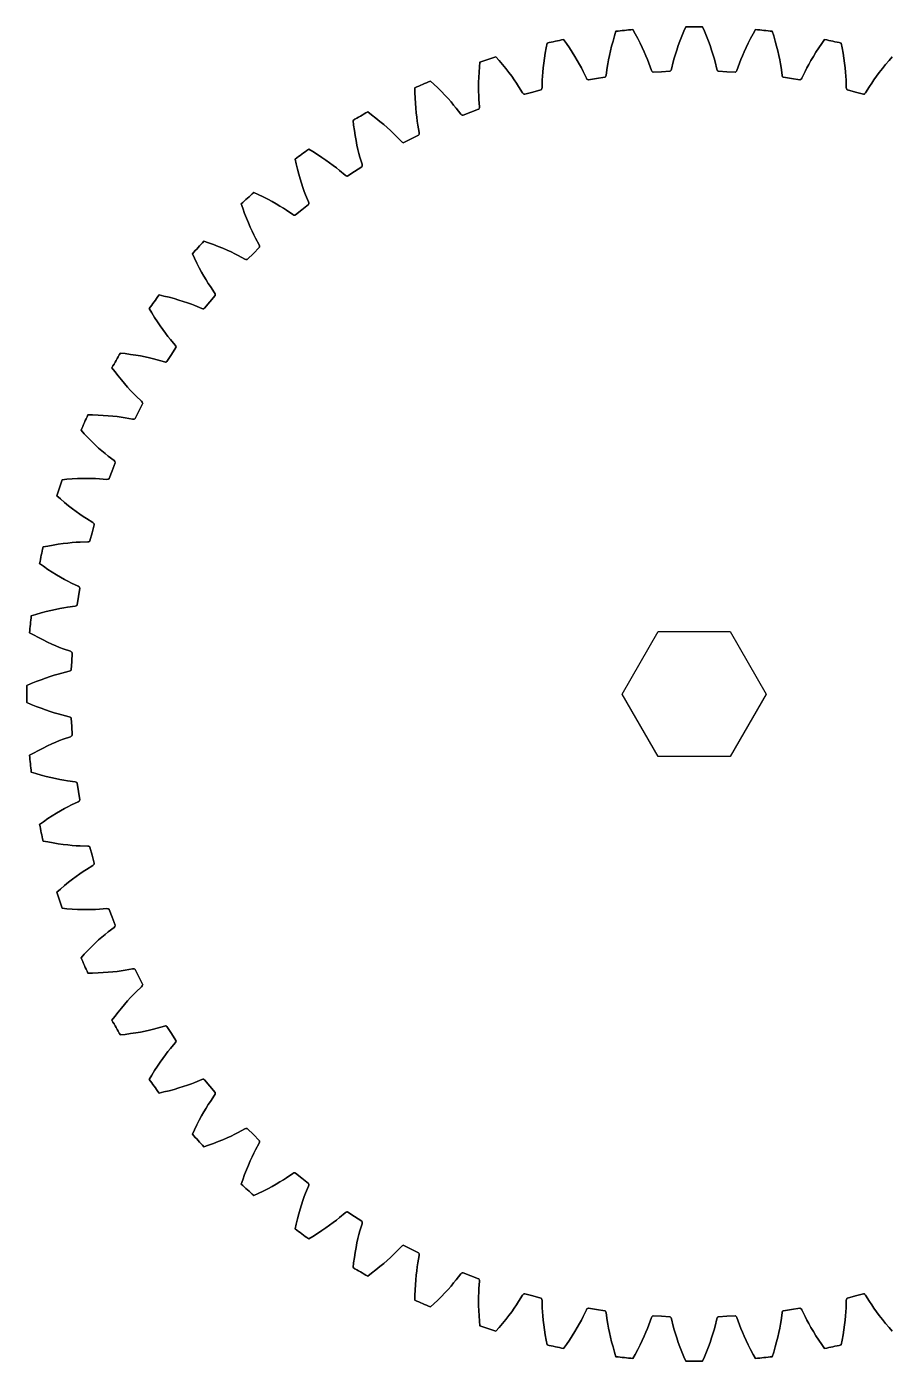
# Model space of a CAD drawing. Header units: millimetres. Extents: x 6 to 165, y 3 to 136.
# Drawn here: x 5.9 to 46.1, y 74.3 to 136.3 of the extents above; entities that cross this region are included whole.
import ezdxf

# ---------------------------------------------------------------- set-up
doc = ezdxf.new("R2010")
doc.units = ezdxf.units.MM
doc.layers.add('layer3', color=7, linetype='Continuous')

msp = doc.modelspace()

# ---------------------------------------------------------------- linework, layer by layer
at = {"color": 1}
msp.add_lwpolyline([(35.203, 102.381), (33.53, 105.279), (35.203, 108.177), (38.55, 108.177), (40.223, 105.279), (38.55, 102.381)], close=True, dxfattribs=at)
at = {"layer": 'layer3', "color": 1}
for points in [[(30.944, 135.5), (30.816, 135.681), (30.944, 135.5), (31.086, 135.291), (31.218, 135.088), (31.339, 134.895), (31.449, 134.708), (31.55, 134.53), (31.641, 134.362), (31.722, 134.202), (31.874, 133.885), (31.9, 133.846), (31.925, 133.821), (31.949, 133.81), (31.966, 133.81), (32.348, 133.873), (32.73, 133.931), (32.746, 133.936), (32.765, 133.954), (32.781, 133.986), (32.794, 134.031), (32.841, 134.379), (32.869, 134.556), (32.903, 134.744), (32.944, 134.945), (32.991, 135.156), (33.046, 135.378), (33.109, 135.611), (33.18, 135.855), (33.246, 136.066), (33.18, 135.855), (33.109, 135.611), (33.046, 135.378), (32.991, 135.156), (32.944, 134.945), (32.903, 134.744), (32.869, 134.556), (32.841, 134.379), (32.794, 134.031), (32.781, 133.986), (32.765, 133.954), (32.746, 133.936), (32.73, 133.931), (32.348, 133.873), (31.966, 133.81), (31.949, 133.81), (31.925, 133.821), (31.9, 133.846), (31.874, 133.885), (31.722, 134.202), (31.641, 134.362), (31.55, 134.53), (31.449, 134.708), (31.339, 134.895), (31.218, 135.088), (31.086, 135.291)], [(34.135, 135.955), (34.027, 136.148), (34.135, 135.955), (34.255, 135.732), (34.365, 135.517), (34.465, 135.311), (34.555, 135.115), (34.637, 134.926), (34.709, 134.75), (34.774, 134.582), (34.892, 134.251), (34.913, 134.21), (34.936, 134.182), (34.959, 134.168), (34.975, 134.167), (35.361, 134.189), (35.748, 134.207), (35.764, 134.21), (35.785, 134.227), (35.804, 134.257), (35.822, 134.3), (35.905, 134.642), (35.951, 134.815), (36.005, 134.998), (36.066, 135.194), (36.136, 135.399), (36.213, 135.613), (36.3, 135.839), (36.396, 136.073), (36.484, 136.277), (36.396, 136.073), (36.3, 135.839), (36.213, 135.613), (36.136, 135.399), (36.066, 135.194), (36.005, 134.998), (35.951, 134.815), (35.905, 134.642), (35.822, 134.3), (35.804, 134.257), (35.785, 134.227), (35.764, 134.21), (35.748, 134.207), (35.361, 134.189), (34.975, 134.167), (34.959, 134.168), (34.936, 134.182), (34.913, 134.21), (34.892, 134.251), (34.774, 134.582), (34.709, 134.75), (34.637, 134.926), (34.555, 135.115), (34.465, 135.311), (34.365, 135.517), (34.255, 135.732)], [(37.357, 136.073), (37.269, 136.277), (37.357, 136.073), (37.453, 135.839), (37.54, 135.613), (37.617, 135.399), (37.687, 135.194), (37.748, 134.998), (37.802, 134.815), (37.848, 134.642), (37.931, 134.3), (37.948, 134.257), (37.968, 134.227), (37.989, 134.21), (38.005, 134.207), (38.392, 134.189), (38.778, 134.167), (38.794, 134.168), (38.817, 134.182), (38.839, 134.21), (38.861, 134.251), (38.979, 134.582), (39.044, 134.75), (39.116, 134.926), (39.198, 135.115), (39.288, 135.311), (39.387, 135.517), (39.498, 135.732), (39.617, 135.955), (39.726, 136.148), (39.617, 135.955), (39.498, 135.732), (39.387, 135.517), (39.288, 135.311), (39.198, 135.115), (39.116, 134.926), (39.044, 134.75), (38.979, 134.582), (38.861, 134.251), (38.839, 134.21), (38.817, 134.182), (38.794, 134.168), (38.778, 134.167), (38.392, 134.189), (38.005, 134.207), (37.989, 134.21), (37.968, 134.227), (37.948, 134.257), (37.931, 134.3), (37.848, 134.642), (37.802, 134.815), (37.748, 134.998), (37.687, 135.194), (37.617, 135.399), (37.54, 135.613), (37.453, 135.839)], [(40.573, 135.855), (40.507, 136.066), (40.573, 135.855), (40.644, 135.611), (40.707, 135.378), (40.762, 135.156), (40.809, 134.945), (40.85, 134.744), (40.884, 134.556), (40.912, 134.379), (40.959, 134.031), (40.971, 133.986), (40.988, 133.954), (41.007, 133.936), (41.023, 133.931), (41.405, 133.873), (41.787, 133.81), (41.803, 133.81), (41.827, 133.821), (41.853, 133.846), (41.879, 133.885), (42.031, 134.202), (42.112, 134.362), (42.203, 134.53), (42.304, 134.708), (42.414, 134.895), (42.534, 135.088), (42.666, 135.291), (42.809, 135.5), (42.937, 135.681), (42.809, 135.5), (42.666, 135.291), (42.534, 135.088), (42.414, 134.895), (42.304, 134.708), (42.203, 134.53), (42.112, 134.362), (42.031, 134.202), (41.879, 133.885), (41.853, 133.846), (41.827, 133.821), (41.803, 133.81), (41.787, 133.81), (41.405, 133.873), (41.023, 133.931), (41.007, 133.936), (40.988, 133.954), (40.971, 133.986), (40.959, 134.031), (40.912, 134.379), (40.884, 134.556), (40.85, 134.744), (40.809, 134.945), (40.762, 135.156), (40.707, 135.378), (40.644, 135.611)], [(27.817, 134.715), (27.671, 134.881), (27.817, 134.715), (27.981, 134.522), (28.133, 134.334), (28.273, 134.154), (28.403, 133.98), (28.522, 133.813), (28.629, 133.655), (28.727, 133.505), (28.911, 133.206), (28.941, 133.17), (28.969, 133.147), (28.994, 133.138), (29.011, 133.14), (29.384, 133.243), (29.758, 133.34), (29.773, 133.347), (29.79, 133.367), (29.803, 133.401), (29.811, 133.447), (29.821, 133.798), (29.831, 133.977), (29.845, 134.167), (29.864, 134.372), (29.889, 134.587), (29.921, 134.813), (29.959, 135.051), (30.004, 135.301), (30.047, 135.517), (30.004, 135.301), (29.959, 135.051), (29.921, 134.813), (29.889, 134.587), (29.864, 134.372), (29.845, 134.167), (29.831, 133.977), (29.821, 133.798), (29.811, 133.447), (29.803, 133.401), (29.79, 133.367), (29.773, 133.347), (29.758, 133.34), (29.384, 133.243), (29.011, 133.14), (28.994, 133.138), (28.969, 133.147), (28.941, 133.17), (28.911, 133.206), (28.727, 133.505), (28.629, 133.655), (28.522, 133.813), (28.403, 133.98), (28.273, 134.154), (28.133, 134.334), (27.981, 134.522)], [(43.749, 135.301), (43.705, 135.517), (43.749, 135.301), (43.794, 135.051), (43.832, 134.813), (43.863, 134.587), (43.888, 134.372), (43.908, 134.167), (43.922, 133.977), (43.932, 133.798), (43.942, 133.447), (43.95, 133.401), (43.963, 133.367), (43.98, 133.347), (43.995, 133.34), (44.369, 133.243), (44.742, 133.14), (44.759, 133.138), (44.784, 133.147), (44.812, 133.17), (44.842, 133.206), (45.026, 133.505), (45.124, 133.655), (45.231, 133.813), (45.35, 133.98), (45.479, 134.154), (45.619, 134.334), (45.772, 134.522), (45.935, 134.715), (46.082, 134.881), (45.935, 134.715), (45.772, 134.522), (45.619, 134.334), (45.479, 134.154), (45.35, 133.98), (45.231, 133.813), (45.124, 133.655), (45.026, 133.505), (44.842, 133.206), (44.812, 133.17), (44.784, 133.147), (44.759, 133.138), (44.742, 133.14), (44.369, 133.243), (43.995, 133.34), (43.98, 133.347), (43.963, 133.367), (43.95, 133.401), (43.942, 133.447), (43.932, 133.798), (43.922, 133.977), (43.908, 134.167), (43.888, 134.372), (43.863, 134.587), (43.832, 134.813), (43.794, 135.051)], [(24.79, 133.607), (24.627, 133.756), (24.79, 133.607), (24.973, 133.432), (25.144, 133.261), (25.302, 133.096), (25.449, 132.937), (25.585, 132.783), (25.708, 132.637), (25.821, 132.498), (26.036, 132.22), (26.069, 132.187), (26.099, 132.168), (26.125, 132.162), (26.142, 132.165), (26.502, 132.306), (26.864, 132.442), (26.878, 132.451), (26.893, 132.473), (26.902, 132.507), (26.906, 132.554), (26.879, 132.904), (26.87, 133.083), (26.864, 133.274), (26.862, 133.479), (26.864, 133.696), (26.872, 133.924), (26.885, 134.165), (26.903, 134.418), (26.924, 134.638), (26.903, 134.418), (26.885, 134.165), (26.872, 133.924), (26.864, 133.696), (26.862, 133.479), (26.864, 133.274), (26.87, 133.083), (26.879, 132.904), (26.906, 132.554), (26.902, 132.507), (26.893, 132.473), (26.878, 132.451), (26.864, 132.442), (26.502, 132.306), (26.142, 132.165), (26.125, 132.162), (26.099, 132.168), (26.069, 132.187), (26.036, 132.22), (25.821, 132.498), (25.708, 132.637), (25.585, 132.783), (25.449, 132.937), (25.302, 133.096), (25.144, 133.261), (24.973, 133.432)], [(21.895, 132.188), (21.718, 132.32), (21.895, 132.188), (22.096, 132.033), (22.284, 131.881), (22.458, 131.734), (22.621, 131.591), (22.772, 131.452), (22.91, 131.32), (23.037, 131.194), (23.279, 130.939), (23.316, 130.91), (23.348, 130.894), (23.374, 130.891), (23.39, 130.896), (23.733, 131.074), (24.079, 131.247), (24.093, 131.257), (24.105, 131.28), (24.111, 131.315), (24.109, 131.362), (24.046, 131.708), (24.018, 131.885), (23.992, 132.074), (23.969, 132.278), (23.949, 132.494), (23.932, 132.721), (23.92, 132.963), (23.912, 133.216), (23.91, 133.437), (23.912, 133.216), (23.92, 132.963), (23.932, 132.721), (23.949, 132.494), (23.969, 132.278), (23.992, 132.074), (24.018, 131.885), (24.046, 131.708), (24.109, 131.362), (24.111, 131.315), (24.105, 131.28), (24.093, 131.257), (24.079, 131.247), (23.733, 131.074), (23.39, 130.896), (23.374, 130.891), (23.348, 130.894), (23.316, 130.91), (23.279, 130.939), (23.037, 131.194), (22.91, 131.32), (22.772, 131.452), (22.621, 131.591), (22.458, 131.734), (22.284, 131.881), (22.096, 132.033)], [(19.165, 130.475), (18.974, 130.587), (19.165, 130.475), (19.38, 130.342), (19.583, 130.21), (19.772, 130.082), (19.948, 129.957), (20.113, 129.835), (20.264, 129.718), (20.404, 129.605), (20.671, 129.377), (20.711, 129.353), (20.744, 129.34), (20.771, 129.339), (20.786, 129.346), (21.109, 129.559), (21.435, 129.767), (21.447, 129.778), (21.457, 129.803), (21.459, 129.838), (21.453, 129.885), (21.354, 130.222), (21.307, 130.395), (21.262, 130.581), (21.217, 130.781), (21.175, 130.993), (21.135, 131.218), (21.097, 131.457), (21.063, 131.708), (21.037, 131.927), (21.063, 131.708), (21.097, 131.457), (21.135, 131.218), (21.175, 130.993), (21.217, 130.781), (21.262, 130.581), (21.307, 130.395), (21.354, 130.222), (21.453, 129.885), (21.459, 129.838), (21.457, 129.803), (21.447, 129.778), (21.435, 129.767), (21.109, 129.559), (20.786, 129.346), (20.771, 129.339), (20.744, 129.34), (20.711, 129.353), (20.671, 129.377), (20.404, 129.605), (20.264, 129.718), (20.113, 129.835), (19.948, 129.957), (19.772, 130.082), (19.583, 130.21), (19.38, 130.342)], [(16.628, 128.485), (16.427, 128.577), (16.628, 128.485), (16.856, 128.375), (17.072, 128.266), (17.273, 128.158), (17.462, 128.052), (17.638, 127.948), (17.801, 127.847), (17.951, 127.75), (18.241, 127.551), (18.283, 127.531), (18.318, 127.522), (18.344, 127.524), (18.359, 127.532), (18.658, 127.777), (18.96, 128.019), (18.971, 128.031), (18.978, 128.057), (18.977, 128.092), (18.965, 128.138), (18.831, 128.463), (18.767, 128.63), (18.703, 128.81), (18.638, 129.004), (18.573, 129.211), (18.51, 129.43), (18.447, 129.664), (18.387, 129.91), (18.339, 130.126), (18.387, 129.91), (18.447, 129.664), (18.51, 129.43), (18.573, 129.211), (18.638, 129.004), (18.703, 128.81), (18.767, 128.63), (18.831, 128.463), (18.965, 128.138), (18.977, 128.092), (18.978, 128.057), (18.971, 128.031), (18.96, 128.019), (18.658, 127.777), (18.359, 127.532), (18.344, 127.524), (18.318, 127.522), (18.283, 127.531), (18.241, 127.551), (17.951, 127.75), (17.801, 127.847), (17.638, 127.948), (17.462, 128.052), (17.273, 128.158), (17.072, 128.266), (16.856, 128.375)], [(14.313, 126.242), (14.104, 126.312), (14.313, 126.242), (14.552, 126.156), (14.777, 126.07), (14.989, 125.984), (15.188, 125.898), (15.374, 125.813), (15.546, 125.73), (15.706, 125.649), (16.015, 125.482), (16.059, 125.466), (16.094, 125.46), (16.121, 125.465), (16.134, 125.475), (16.406, 125.75), (16.681, 126.021), (16.691, 126.035), (16.695, 126.061), (16.69, 126.096), (16.674, 126.14), (16.507, 126.449), (16.426, 126.609), (16.343, 126.781), (16.258, 126.968), (16.172, 127.167), (16.086, 127.378), (15.999, 127.604), (15.914, 127.842), (15.843, 128.052), (15.914, 127.842), (15.999, 127.604), (16.086, 127.378), (16.172, 127.167), (16.258, 126.968), (16.343, 126.781), (16.426, 126.609), (16.507, 126.449), (16.674, 126.14), (16.69, 126.096), (16.695, 126.061), (16.691, 126.035), (16.681, 126.021), (16.406, 125.75), (16.134, 125.475), (16.121, 125.465), (16.094, 125.46), (16.059, 125.466), (16.015, 125.482), (15.706, 125.649), (15.546, 125.73), (15.374, 125.813), (15.188, 125.898), (14.989, 125.984), (14.777, 126.07), (14.552, 126.156)], [(12.246, 123.768), (12.03, 123.817), (12.246, 123.768), (12.492, 123.708), (12.725, 123.646), (12.944, 123.582), (13.151, 123.518), (13.346, 123.453), (13.525, 123.388), (13.693, 123.324), (14.018, 123.19), (14.063, 123.179), (14.099, 123.177), (14.124, 123.184), (14.137, 123.196), (14.378, 123.498), (14.623, 123.797), (14.632, 123.811), (14.634, 123.838), (14.625, 123.872), (14.604, 123.914), (14.406, 124.204), (14.308, 124.355), (14.208, 124.517), (14.103, 124.694), (13.997, 124.883), (13.89, 125.084), (13.78, 125.299), (13.67, 125.527), (13.578, 125.728), (13.67, 125.527), (13.78, 125.299), (13.89, 125.084), (13.997, 124.883), (14.103, 124.694), (14.208, 124.517), (14.308, 124.355), (14.406, 124.204), (14.604, 123.914), (14.625, 123.872), (14.634, 123.838), (14.632, 123.811), (14.623, 123.797), (14.378, 123.498), (14.137, 123.196), (14.124, 123.184), (14.099, 123.177), (14.063, 123.179), (14.018, 123.19), (13.693, 123.324), (13.525, 123.388), (13.346, 123.453), (13.151, 123.518), (12.944, 123.582), (12.725, 123.646), (12.492, 123.708)], [(10.448, 121.092), (10.228, 121.118), (10.448, 121.092), (10.699, 121.058), (10.938, 121.021), (11.162, 120.981), (11.375, 120.938), (11.575, 120.893), (11.76, 120.848), (11.934, 120.802), (12.271, 120.703), (12.317, 120.696), (12.353, 120.698), (12.377, 120.708), (12.388, 120.721), (12.597, 121.046), (12.81, 121.369), (12.817, 121.384), (12.816, 121.411), (12.803, 121.444), (12.778, 121.484), (12.55, 121.752), (12.438, 121.891), (12.321, 122.042), (12.199, 122.207), (12.073, 122.384), (11.945, 122.572), (11.814, 122.775), (11.681, 122.991), (11.568, 123.181), (11.681, 122.991), (11.814, 122.775), (11.945, 122.572), (12.073, 122.384), (12.199, 122.207), (12.321, 122.042), (12.438, 121.891), (12.55, 121.752), (12.778, 121.484), (12.803, 121.444), (12.816, 121.411), (12.817, 121.384), (12.81, 121.369), (12.597, 121.046), (12.388, 120.721), (12.377, 120.708), (12.353, 120.698), (12.317, 120.696), (12.271, 120.703), (11.934, 120.802), (11.76, 120.848), (11.575, 120.893), (11.375, 120.938), (11.162, 120.981), (10.938, 121.021), (10.699, 121.058)], [(8.94, 118.243), (8.719, 118.246), (8.94, 118.243), (9.193, 118.236), (9.434, 118.223), (9.662, 118.207), (9.877, 118.187), (10.081, 118.163), (10.271, 118.137), (10.448, 118.11), (10.793, 118.046), (10.84, 118.045), (10.875, 118.05), (10.899, 118.063), (10.908, 118.076), (11.082, 118.422), (11.26, 118.765), (11.265, 118.781), (11.261, 118.808), (11.245, 118.84), (11.216, 118.876), (10.962, 119.119), (10.835, 119.246), (10.703, 119.384), (10.564, 119.535), (10.421, 119.697), (10.274, 119.872), (10.122, 120.06), (9.967, 120.26), (9.835, 120.438), (9.967, 120.26), (10.122, 120.06), (10.274, 119.872), (10.421, 119.697), (10.564, 119.535), (10.703, 119.384), (10.835, 119.246), (10.962, 119.119), (11.216, 118.876), (11.245, 118.84), (11.261, 118.808), (11.265, 118.781), (11.26, 118.765), (11.082, 118.422), (10.908, 118.076), (10.899, 118.063), (10.875, 118.05), (10.84, 118.045), (10.793, 118.046), (10.448, 118.11), (10.271, 118.137), (10.081, 118.163), (9.877, 118.187), (9.662, 118.207), (9.434, 118.223), (9.193, 118.236)], [(7.738, 115.252), (7.517, 115.231), (7.738, 115.252), (7.99, 115.271), (8.232, 115.284), (8.46, 115.291), (8.676, 115.294), (8.881, 115.292), (9.072, 115.286), (9.251, 115.277), (9.602, 115.25), (9.648, 115.253), (9.683, 115.262), (9.705, 115.277), (9.713, 115.292), (9.849, 115.654), (9.99, 116.014), (9.994, 116.03), (9.987, 116.056), (9.968, 116.086), (9.935, 116.12), (9.657, 116.334), (9.518, 116.447), (9.372, 116.57), (9.218, 116.706), (9.059, 116.853), (8.895, 117.011), (8.724, 117.182), (8.549, 117.365), (8.399, 117.528), (8.549, 117.365), (8.724, 117.182), (8.895, 117.011), (9.059, 116.853), (9.218, 116.706), (9.372, 116.57), (9.518, 116.447), (9.657, 116.334), (9.935, 116.12), (9.968, 116.086), (9.987, 116.056), (9.994, 116.03), (9.99, 116.014), (9.849, 115.654), (9.713, 115.292), (9.705, 115.277), (9.683, 115.262), (9.648, 115.253), (9.602, 115.25), (9.251, 115.277), (9.072, 115.286), (8.881, 115.292), (8.676, 115.294), (8.46, 115.291), (8.232, 115.284), (7.99, 115.271)], [(6.855, 112.152), (6.638, 112.108), (6.855, 112.152), (7.104, 112.197), (7.343, 112.235), (7.569, 112.266), (7.784, 112.291), (7.988, 112.311), (8.179, 112.325), (8.358, 112.334), (8.709, 112.344), (8.755, 112.352), (8.788, 112.365), (8.808, 112.382), (8.815, 112.398), (8.913, 112.772), (9.015, 113.145), (9.017, 113.161), (9.008, 113.186), (8.986, 113.214), (8.95, 113.244), (8.651, 113.428), (8.5, 113.526), (8.343, 113.634), (8.176, 113.753), (8.002, 113.882), (7.822, 114.022), (7.634, 114.174), (7.441, 114.338), (7.275, 114.484), (7.441, 114.338), (7.634, 114.174), (7.822, 114.022), (8.002, 113.882), (8.176, 113.753), (8.343, 113.634), (8.5, 113.526), (8.651, 113.428), (8.95, 113.244), (8.986, 113.214), (9.008, 113.186), (9.017, 113.161), (9.015, 113.145), (8.913, 112.772), (8.815, 112.398), (8.808, 112.382), (8.788, 112.365), (8.755, 112.352), (8.709, 112.344), (8.358, 112.334), (8.179, 112.325), (7.988, 112.311), (7.784, 112.291), (7.569, 112.266), (7.343, 112.235), (7.104, 112.197)], [(6.301, 108.976), (6.09, 108.91), (6.301, 108.976), (6.544, 109.047), (6.778, 109.11), (6.999, 109.164), (7.21, 109.212), (7.411, 109.252), (7.599, 109.286), (7.776, 109.315), (8.124, 109.361), (8.169, 109.374), (8.201, 109.39), (8.22, 109.41), (8.225, 109.425), (8.283, 109.808), (8.346, 110.189), (8.346, 110.206), (8.334, 110.23), (8.309, 110.255), (8.27, 110.281), (7.953, 110.433), (7.794, 110.515), (7.626, 110.605), (7.447, 110.706), (7.261, 110.817), (7.067, 110.937), (6.864, 111.069), (6.655, 111.212), (6.475, 111.34), (6.655, 111.212), (6.864, 111.069), (7.067, 110.937), (7.261, 110.817), (7.447, 110.706), (7.626, 110.605), (7.794, 110.515), (7.953, 110.433), (8.27, 110.281), (8.309, 110.255), (8.334, 110.23), (8.346, 110.206), (8.346, 110.189), (8.283, 109.808), (8.225, 109.425), (8.22, 109.41), (8.201, 109.39), (8.169, 109.374), (8.124, 109.361), (7.776, 109.315), (7.599, 109.286), (7.411, 109.252), (7.21, 109.212), (6.999, 109.164), (6.778, 109.11), (6.544, 109.047)], [(6.082, 105.76), (5.879, 105.672), (6.082, 105.76), (6.316, 105.855), (6.542, 105.942), (6.757, 106.02), (6.962, 106.089), (7.157, 106.151), (7.341, 106.204), (7.514, 106.251), (7.855, 106.333), (7.899, 106.351), (7.929, 106.37), (7.945, 106.391), (7.948, 106.408), (7.966, 106.794), (7.989, 107.18), (7.987, 107.197), (7.973, 107.219), (7.945, 107.242), (7.904, 107.264), (7.573, 107.382), (7.406, 107.446), (7.229, 107.519), (7.041, 107.6), (6.844, 107.691), (6.639, 107.79), (6.423, 107.9), (6.2, 108.02), (6.008, 108.128), (6.2, 108.02), (6.423, 107.9), (6.639, 107.79), (6.844, 107.691), (7.041, 107.6), (7.229, 107.519), (7.406, 107.446), (7.573, 107.382), (7.904, 107.264), (7.945, 107.242), (7.973, 107.219), (7.987, 107.197), (7.989, 107.18), (7.966, 106.794), (7.948, 106.408), (7.945, 106.391), (7.929, 106.37), (7.899, 106.351), (7.855, 106.333), (7.514, 106.251), (7.341, 106.204), (7.157, 106.151), (6.962, 106.089), (6.757, 106.02), (6.542, 105.942), (6.316, 105.855)], [(6.2, 102.538), (6.008, 102.43), (6.2, 102.538), (6.423, 102.658), (6.639, 102.768), (6.844, 102.867), (7.041, 102.958), (7.229, 103.039), (7.406, 103.112), (7.573, 103.176), (7.904, 103.294), (7.945, 103.316), (7.973, 103.339), (7.987, 103.361), (7.989, 103.378), (7.966, 103.764), (7.948, 104.15), (7.945, 104.167), (7.929, 104.188), (7.899, 104.207), (7.855, 104.225), (7.514, 104.307), (7.341, 104.354), (7.157, 104.407), (6.962, 104.469), (6.757, 104.538), (6.542, 104.616), (6.316, 104.703), (6.082, 104.798), (5.879, 104.886), (6.082, 104.798), (6.316, 104.703), (6.542, 104.616), (6.757, 104.538), (6.962, 104.469), (7.157, 104.407), (7.341, 104.354), (7.514, 104.307), (7.855, 104.225), (7.899, 104.207), (7.929, 104.188), (7.945, 104.167), (7.948, 104.15), (7.966, 103.764), (7.989, 103.378), (7.987, 103.361), (7.973, 103.339), (7.945, 103.316), (7.904, 103.294), (7.573, 103.176), (7.406, 103.112), (7.229, 103.039), (7.041, 102.958), (6.844, 102.867), (6.639, 102.768), (6.423, 102.658)], [(6.655, 99.347), (6.475, 99.218), (6.655, 99.347), (6.864, 99.489), (7.067, 99.621), (7.261, 99.741), (7.447, 99.852), (7.626, 99.953), (7.794, 100.043), (7.953, 100.125), (8.27, 100.277), (8.309, 100.303), (8.334, 100.328), (8.346, 100.352), (8.346, 100.369), (8.283, 100.75), (8.225, 101.133), (8.22, 101.149), (8.201, 101.168), (8.169, 101.184), (8.124, 101.197), (7.776, 101.243), (7.599, 101.272), (7.411, 101.306), (7.21, 101.346), (6.999, 101.394), (6.778, 101.448), (6.544, 101.511), (6.301, 101.582), (6.09, 101.648), (6.301, 101.582), (6.544, 101.511), (6.778, 101.448), (6.999, 101.394), (7.21, 101.346), (7.411, 101.306), (7.599, 101.272), (7.776, 101.243), (8.124, 101.197), (8.169, 101.184), (8.201, 101.168), (8.22, 101.149), (8.225, 101.133), (8.283, 100.75), (8.346, 100.369), (8.346, 100.352), (8.334, 100.328), (8.309, 100.303), (8.27, 100.277), (7.953, 100.125), (7.794, 100.043), (7.626, 99.953), (7.447, 99.852), (7.261, 99.741), (7.067, 99.621), (6.864, 99.489)], [(7.441, 96.22), (7.275, 96.074), (7.441, 96.22), (7.634, 96.384), (7.822, 96.536), (8.002, 96.676), (8.176, 96.805), (8.343, 96.924), (8.5, 97.032), (8.651, 97.13), (8.95, 97.314), (8.986, 97.344), (9.008, 97.372), (9.017, 97.397), (9.015, 97.413), (8.913, 97.786), (8.815, 98.16), (8.808, 98.176), (8.788, 98.193), (8.755, 98.206), (8.709, 98.214), (8.358, 98.224), (8.179, 98.233), (7.988, 98.247), (7.784, 98.267), (7.569, 98.292), (7.343, 98.323), (7.104, 98.361), (6.855, 98.406), (6.638, 98.45), (6.855, 98.406), (7.104, 98.361), (7.343, 98.323), (7.569, 98.292), (7.784, 98.267), (7.988, 98.247), (8.179, 98.233), (8.358, 98.224), (8.709, 98.214), (8.755, 98.206), (8.788, 98.193), (8.808, 98.176), (8.815, 98.16), (8.913, 97.786), (9.015, 97.413), (9.017, 97.397), (9.008, 97.372), (8.986, 97.344), (8.95, 97.314), (8.651, 97.13), (8.5, 97.032), (8.343, 96.924), (8.176, 96.805), (8.002, 96.676), (7.822, 96.536), (7.634, 96.384)], [(8.549, 93.193), (8.399, 93.03), (8.549, 93.193), (8.724, 93.376), (8.895, 93.547), (9.059, 93.705), (9.218, 93.852), (9.372, 93.988), (9.518, 94.111), (9.657, 94.224), (9.935, 94.438), (9.968, 94.472), (9.987, 94.502), (9.994, 94.528), (9.99, 94.544), (9.849, 94.904), (9.713, 95.266), (9.705, 95.281), (9.683, 95.296), (9.648, 95.305), (9.602, 95.308), (9.251, 95.281), (9.072, 95.272), (8.881, 95.266), (8.676, 95.264), (8.46, 95.267), (8.232, 95.274), (7.99, 95.287), (7.738, 95.306), (7.517, 95.327), (7.738, 95.306), (7.99, 95.287), (8.232, 95.274), (8.46, 95.267), (8.676, 95.264), (8.881, 95.266), (9.072, 95.272), (9.251, 95.281), (9.602, 95.308), (9.648, 95.305), (9.683, 95.296), (9.705, 95.281), (9.713, 95.266), (9.849, 94.904), (9.99, 94.544), (9.994, 94.528), (9.987, 94.502), (9.968, 94.472), (9.935, 94.438), (9.657, 94.224), (9.518, 94.111), (9.372, 93.988), (9.218, 93.852), (9.059, 93.705), (8.895, 93.547), (8.724, 93.376)], [(9.967, 90.298), (9.835, 90.12), (9.967, 90.298), (10.122, 90.498), (10.274, 90.686), (10.421, 90.861), (10.564, 91.023), (10.703, 91.174), (10.835, 91.312), (10.962, 91.439), (11.216, 91.682), (11.245, 91.718), (11.261, 91.75), (11.265, 91.777), (11.26, 91.793), (11.082, 92.136), (10.908, 92.482), (10.899, 92.495), (10.875, 92.508), (10.84, 92.513), (10.793, 92.512), (10.448, 92.449), (10.271, 92.421), (10.081, 92.395), (9.877, 92.372), (9.662, 92.351), (9.434, 92.335), (9.193, 92.322), (8.94, 92.315), (8.719, 92.312), (8.94, 92.315), (9.193, 92.322), (9.434, 92.335), (9.662, 92.351), (9.877, 92.372), (10.081, 92.395), (10.271, 92.421), (10.448, 92.449), (10.793, 92.512), (10.84, 92.513), (10.875, 92.508), (10.899, 92.495), (10.908, 92.482), (11.082, 92.136), (11.26, 91.793), (11.265, 91.777), (11.261, 91.75), (11.245, 91.718), (11.216, 91.682), (10.962, 91.439), (10.835, 91.312), (10.703, 91.174), (10.564, 91.023), (10.421, 90.861), (10.274, 90.686), (10.122, 90.498)], [(11.681, 87.567), (11.568, 87.377), (11.681, 87.567), (11.814, 87.783), (11.945, 87.986), (12.073, 88.174), (12.199, 88.351), (12.321, 88.516), (12.438, 88.667), (12.55, 88.806), (12.778, 89.074), (12.803, 89.114), (12.816, 89.147), (12.817, 89.174), (12.81, 89.189), (12.597, 89.512), (12.388, 89.837), (12.377, 89.85), (12.353, 89.86), (12.317, 89.862), (12.271, 89.855), (11.934, 89.756), (11.76, 89.71), (11.575, 89.665), (11.375, 89.62), (11.162, 89.577), (10.938, 89.537), (10.699, 89.5), (10.448, 89.466), (10.228, 89.44), (10.448, 89.466), (10.699, 89.5), (10.938, 89.537), (11.162, 89.577), (11.375, 89.62), (11.575, 89.665), (11.76, 89.71), (11.934, 89.756), (12.271, 89.855), (12.317, 89.862), (12.353, 89.86), (12.377, 89.85), (12.388, 89.837), (12.597, 89.512), (12.81, 89.189), (12.817, 89.174), (12.816, 89.147), (12.803, 89.114), (12.778, 89.074), (12.55, 88.806), (12.438, 88.667), (12.321, 88.516), (12.199, 88.351), (12.073, 88.174), (11.945, 87.986), (11.814, 87.783)], [(13.67, 85.031), (13.578, 84.83), (13.67, 85.031), (13.78, 85.259), (13.89, 85.474), (13.997, 85.675), (14.103, 85.864), (14.208, 86.041), (14.308, 86.203), (14.406, 86.354), (14.604, 86.644), (14.625, 86.686), (14.634, 86.72), (14.632, 86.747), (14.623, 86.761), (14.378, 87.06), (14.137, 87.362), (14.124, 87.374), (14.099, 87.381), (14.063, 87.379), (14.018, 87.368), (13.693, 87.234), (13.525, 87.17), (13.346, 87.105), (13.151, 87.04), (12.944, 86.976), (12.725, 86.912), (12.492, 86.85), (12.246, 86.79), (12.03, 86.741), (12.246, 86.79), (12.492, 86.85), (12.725, 86.912), (12.944, 86.976), (13.151, 87.04), (13.346, 87.105), (13.525, 87.17), (13.693, 87.234), (14.018, 87.368), (14.063, 87.379), (14.099, 87.381), (14.124, 87.374), (14.137, 87.362), (14.378, 87.06), (14.623, 86.761), (14.632, 86.747), (14.634, 86.72), (14.625, 86.686), (14.604, 86.644), (14.406, 86.354), (14.308, 86.203), (14.208, 86.041), (14.103, 85.864), (13.997, 85.675), (13.89, 85.474), (13.78, 85.259)], [(15.914, 82.716), (15.843, 82.506), (15.914, 82.716), (15.999, 82.954), (16.086, 83.18), (16.172, 83.391), (16.258, 83.59), (16.343, 83.777), (16.426, 83.949), (16.507, 84.109), (16.674, 84.418), (16.69, 84.462), (16.695, 84.497), (16.691, 84.523), (16.681, 84.537), (16.406, 84.808), (16.134, 85.084), (16.121, 85.093), (16.094, 85.098), (16.059, 85.093), (16.015, 85.077), (15.706, 84.91), (15.546, 84.828), (15.374, 84.745), (15.188, 84.66), (14.989, 84.574), (14.777, 84.488), (14.552, 84.402), (14.313, 84.316), (14.104, 84.246), (14.313, 84.316), (14.552, 84.402), (14.777, 84.488), (14.989, 84.574), (15.188, 84.66), (15.374, 84.745), (15.546, 84.828), (15.706, 84.91), (16.015, 85.077), (16.059, 85.093), (16.094, 85.098), (16.121, 85.093), (16.134, 85.084), (16.406, 84.808), (16.681, 84.537), (16.691, 84.523), (16.695, 84.497), (16.69, 84.462), (16.674, 84.418), (16.507, 84.109), (16.426, 83.949), (16.343, 83.777), (16.258, 83.59), (16.172, 83.391), (16.086, 83.18), (15.999, 82.954)], [(18.387, 80.648), (18.339, 80.432), (18.387, 80.648), (18.447, 80.894), (18.51, 81.128), (18.573, 81.347), (18.638, 81.554), (18.703, 81.748), (18.767, 81.928), (18.831, 82.095), (18.965, 82.42), (18.977, 82.466), (18.978, 82.501), (18.971, 82.527), (18.96, 82.539), (18.658, 82.781), (18.359, 83.026), (18.344, 83.034), (18.318, 83.036), (18.283, 83.027), (18.241, 83.007), (17.951, 82.808), (17.801, 82.711), (17.638, 82.61), (17.462, 82.506), (17.273, 82.4), (17.072, 82.292), (16.856, 82.183), (16.628, 82.073), (16.427, 81.981), (16.628, 82.073), (16.856, 82.183), (17.072, 82.292), (17.273, 82.4), (17.462, 82.506), (17.638, 82.61), (17.801, 82.711), (17.951, 82.808), (18.241, 83.007), (18.283, 83.027), (18.318, 83.036), (18.344, 83.034), (18.359, 83.026), (18.658, 82.781), (18.96, 82.539), (18.971, 82.527), (18.978, 82.501), (18.977, 82.466), (18.965, 82.42), (18.831, 82.095), (18.767, 81.928), (18.703, 81.748), (18.638, 81.554), (18.573, 81.347), (18.51, 81.128), (18.447, 80.894)], [(21.063, 78.851), (21.037, 78.631), (21.063, 78.851), (21.097, 79.101), (21.135, 79.34), (21.175, 79.565), (21.217, 79.777), (21.262, 79.977), (21.307, 80.163), (21.354, 80.336), (21.453, 80.673), (21.459, 80.72), (21.457, 80.755), (21.447, 80.78), (21.435, 80.791), (21.109, 81), (20.786, 81.212), (20.771, 81.219), (20.744, 81.218), (20.711, 81.205), (20.671, 81.181), (20.404, 80.953), (20.264, 80.84), (20.113, 80.724), (19.948, 80.601), (19.772, 80.476), (19.583, 80.348), (19.38, 80.217), (19.165, 80.083), (18.974, 79.971), (19.165, 80.083), (19.38, 80.217), (19.583, 80.348), (19.772, 80.476), (19.948, 80.601), (20.113, 80.724), (20.264, 80.84), (20.404, 80.953), (20.671, 81.181), (20.711, 81.205), (20.744, 81.218), (20.771, 81.219), (20.786, 81.212), (21.109, 81), (21.435, 80.791), (21.447, 80.78), (21.457, 80.755), (21.459, 80.72), (21.453, 80.673), (21.354, 80.336), (21.307, 80.163), (21.262, 79.977), (21.217, 79.777), (21.175, 79.565), (21.135, 79.34), (21.097, 79.101)], [(23.912, 77.342), (23.91, 77.121), (23.912, 77.342), (23.92, 77.595), (23.932, 77.837), (23.949, 78.064), (23.969, 78.28), (23.992, 78.484), (24.018, 78.673), (24.046, 78.85), (24.109, 79.196), (24.111, 79.243), (24.105, 79.278), (24.093, 79.301), (24.079, 79.311), (23.733, 79.484), (23.39, 79.662), (23.374, 79.667), (23.348, 79.664), (23.316, 79.648), (23.279, 79.619), (23.037, 79.364), (22.91, 79.238), (22.772, 79.106), (22.621, 78.967), (22.458, 78.824), (22.284, 78.677), (22.096, 78.525), (21.895, 78.37), (21.718, 78.238), (21.895, 78.37), (22.096, 78.525), (22.284, 78.677), (22.458, 78.824), (22.621, 78.967), (22.772, 79.106), (22.91, 79.238), (23.037, 79.364), (23.279, 79.619), (23.316, 79.648), (23.348, 79.664), (23.374, 79.667), (23.39, 79.662), (23.733, 79.484), (24.079, 79.311), (24.093, 79.301), (24.105, 79.278), (24.111, 79.243), (24.109, 79.196), (24.046, 78.85), (24.018, 78.673), (23.992, 78.484), (23.969, 78.28), (23.949, 78.064), (23.932, 77.837), (23.92, 77.595)], [(26.903, 76.14), (26.924, 75.92), (26.903, 76.14), (26.885, 76.393), (26.872, 76.634), (26.864, 76.862), (26.862, 77.079), (26.864, 77.284), (26.87, 77.475), (26.879, 77.654), (26.906, 78.004), (26.902, 78.051), (26.893, 78.085), (26.878, 78.107), (26.864, 78.116), (26.502, 78.252), (26.142, 78.393), (26.125, 78.396), (26.099, 78.39), (26.069, 78.371), (26.036, 78.338), (25.821, 78.06), (25.708, 77.921), (25.585, 77.775), (25.449, 77.621), (25.302, 77.462), (25.144, 77.297), (24.973, 77.126), (24.79, 76.951), (24.627, 76.802), (24.79, 76.951), (24.973, 77.126), (25.144, 77.297), (25.302, 77.462), (25.449, 77.621), (25.585, 77.775), (25.708, 77.921), (25.821, 78.06), (26.036, 78.338), (26.069, 78.371), (26.099, 78.39), (26.125, 78.396), (26.142, 78.393), (26.502, 78.252), (26.864, 78.116), (26.878, 78.107), (26.893, 78.085), (26.902, 78.051), (26.906, 78.004), (26.879, 77.654), (26.87, 77.475), (26.864, 77.284), (26.862, 77.079), (26.864, 76.862), (26.872, 76.634), (26.885, 76.393)], [(30.004, 75.257), (30.047, 75.041), (30.004, 75.257), (29.959, 75.507), (29.921, 75.745), (29.889, 75.971), (29.864, 76.186), (29.845, 76.391), (29.831, 76.581), (29.821, 76.76), (29.811, 77.111), (29.803, 77.157), (29.79, 77.191), (29.773, 77.211), (29.758, 77.218), (29.384, 77.315), (29.011, 77.418), (28.994, 77.42), (28.969, 77.411), (28.941, 77.388), (28.911, 77.352), (28.727, 77.053), (28.629, 76.903), (28.522, 76.745), (28.403, 76.578), (28.273, 76.404), (28.133, 76.224), (27.981, 76.036), (27.817, 75.843), (27.671, 75.677), (27.817, 75.843), (27.981, 76.036), (28.133, 76.224), (28.273, 76.404), (28.403, 76.578), (28.522, 76.745), (28.629, 76.903), (28.727, 77.053), (28.911, 77.352), (28.941, 77.388), (28.969, 77.411), (28.994, 77.42), (29.011, 77.418), (29.384, 77.315), (29.758, 77.218), (29.773, 77.211), (29.79, 77.191), (29.803, 77.157), (29.811, 77.111), (29.821, 76.76), (29.831, 76.581), (29.845, 76.391), (29.864, 76.186), (29.889, 75.971), (29.921, 75.745), (29.959, 75.507)], [(45.935, 75.843), (46.082, 75.677), (45.935, 75.843), (45.772, 76.036), (45.619, 76.224), (45.479, 76.404), (45.35, 76.578), (45.231, 76.745), (45.124, 76.903), (45.026, 77.053), (44.842, 77.352), (44.812, 77.388), (44.784, 77.411), (44.759, 77.42), (44.742, 77.418), (44.369, 77.315), (43.995, 77.218), (43.98, 77.211), (43.963, 77.191), (43.95, 77.157), (43.942, 77.111), (43.932, 76.76), (43.922, 76.581), (43.908, 76.391), (43.888, 76.186), (43.863, 75.971), (43.832, 75.745), (43.794, 75.507), (43.749, 75.257), (43.705, 75.041), (43.749, 75.257), (43.794, 75.507), (43.832, 75.745), (43.863, 75.971), (43.888, 76.186), (43.908, 76.391), (43.922, 76.581), (43.932, 76.76), (43.942, 77.111), (43.95, 77.157), (43.963, 77.191), (43.98, 77.211), (43.995, 77.218), (44.369, 77.315), (44.742, 77.418), (44.759, 77.42), (44.784, 77.411), (44.812, 77.388), (44.842, 77.352), (45.026, 77.053), (45.124, 76.903), (45.231, 76.745), (45.35, 76.578), (45.479, 76.404), (45.619, 76.224), (45.772, 76.036)], [(33.18, 74.703), (33.246, 74.492), (33.18, 74.703), (33.109, 74.947), (33.046, 75.18), (32.991, 75.402), (32.944, 75.613), (32.903, 75.814), (32.869, 76.002), (32.841, 76.179), (32.794, 76.527), (32.781, 76.572), (32.765, 76.604), (32.746, 76.622), (32.73, 76.627), (32.348, 76.685), (31.966, 76.748), (31.949, 76.749), (31.925, 76.737), (31.9, 76.712), (31.874, 76.673), (31.722, 76.356), (31.641, 76.196), (31.55, 76.028), (31.449, 75.85), (31.339, 75.663), (31.218, 75.47), (31.086, 75.267), (30.944, 75.058), (30.816, 74.877), (30.944, 75.058), (31.086, 75.267), (31.218, 75.47), (31.339, 75.663), (31.449, 75.85), (31.55, 76.028), (31.641, 76.196), (31.722, 76.356), (31.874, 76.673), (31.9, 76.712), (31.925, 76.737), (31.949, 76.749), (31.966, 76.748), (32.348, 76.685), (32.73, 76.627), (32.746, 76.622), (32.765, 76.604), (32.781, 76.572), (32.794, 76.527), (32.841, 76.179), (32.869, 76.002), (32.903, 75.814), (32.944, 75.613), (32.991, 75.402), (33.046, 75.18), (33.109, 74.947)], [(36.396, 74.485), (36.484, 74.282), (36.396, 74.485), (36.3, 74.719), (36.213, 74.945), (36.136, 75.159), (36.066, 75.364), (36.005, 75.56), (35.951, 75.743), (35.905, 75.916), (35.822, 76.258), (35.804, 76.301), (35.785, 76.331), (35.764, 76.348), (35.748, 76.351), (35.361, 76.369), (34.975, 76.391), (34.959, 76.39), (34.936, 76.376), (34.913, 76.348), (34.892, 76.307), (34.774, 75.976), (34.709, 75.808), (34.637, 75.632), (34.555, 75.444), (34.465, 75.247), (34.365, 75.041), (34.255, 74.826), (34.135, 74.603), (34.027, 74.41), (34.135, 74.603), (34.255, 74.826), (34.365, 75.041), (34.465, 75.247), (34.555, 75.444), (34.637, 75.632), (34.709, 75.808), (34.774, 75.976), (34.892, 76.307), (34.913, 76.348), (34.936, 76.376), (34.959, 76.39), (34.975, 76.391), (35.361, 76.369), (35.748, 76.351), (35.764, 76.348), (35.785, 76.331), (35.804, 76.301), (35.822, 76.258), (35.905, 75.916), (35.951, 75.743), (36.005, 75.56), (36.066, 75.364), (36.136, 75.159), (36.213, 74.945), (36.3, 74.719)], [(39.617, 74.603), (39.726, 74.41), (39.617, 74.603), (39.498, 74.826), (39.387, 75.041), (39.288, 75.247), (39.198, 75.444), (39.116, 75.632), (39.044, 75.808), (38.979, 75.976), (38.861, 76.307), (38.839, 76.348), (38.817, 76.376), (38.794, 76.39), (38.778, 76.391), (38.392, 76.369), (38.005, 76.351), (37.989, 76.348), (37.968, 76.331), (37.948, 76.301), (37.931, 76.258), (37.848, 75.916), (37.802, 75.743), (37.748, 75.56), (37.687, 75.364), (37.617, 75.159), (37.54, 74.945), (37.453, 74.719), (37.357, 74.485), (37.269, 74.282), (37.357, 74.485), (37.453, 74.719), (37.54, 74.945), (37.617, 75.159), (37.687, 75.364), (37.748, 75.56), (37.802, 75.743), (37.848, 75.916), (37.931, 76.258), (37.948, 76.301), (37.968, 76.331), (37.989, 76.348), (38.005, 76.351), (38.392, 76.369), (38.778, 76.391), (38.794, 76.39), (38.817, 76.376), (38.839, 76.348), (38.861, 76.307), (38.979, 75.976), (39.044, 75.808), (39.116, 75.632), (39.198, 75.444), (39.288, 75.247), (39.387, 75.041), (39.498, 74.826)], [(42.809, 75.058), (42.937, 74.877), (42.809, 75.058), (42.666, 75.267), (42.534, 75.47), (42.414, 75.663), (42.304, 75.85), (42.203, 76.028), (42.112, 76.196), (42.031, 76.356), (41.879, 76.673), (41.853, 76.712), (41.827, 76.737), (41.803, 76.749), (41.787, 76.748), (41.405, 76.685), (41.023, 76.627), (41.007, 76.622), (40.988, 76.604), (40.971, 76.572), (40.959, 76.527), (40.912, 76.179), (40.884, 76.002), (40.85, 75.814), (40.809, 75.613), (40.762, 75.402), (40.707, 75.18), (40.644, 74.947), (40.573, 74.703), (40.507, 74.492), (40.573, 74.703), (40.644, 74.947), (40.707, 75.18), (40.762, 75.402), (40.809, 75.613), (40.85, 75.814), (40.884, 76.002), (40.912, 76.179), (40.959, 76.527), (40.971, 76.572), (40.988, 76.604), (41.007, 76.622), (41.023, 76.627), (41.405, 76.685), (41.787, 76.748), (41.803, 76.749), (41.827, 76.737), (41.853, 76.712), (41.879, 76.673), (42.031, 76.356), (42.112, 76.196), (42.203, 76.028), (42.304, 75.85), (42.414, 75.663), (42.534, 75.47), (42.666, 75.267)]]:
    msp.add_lwpolyline(points, close=True, dxfattribs=at)
for points in [[(33.246, 136.066, -0.006336), (34.027, 136.148, 0.006336)], [(36.484, 136.277, -0.006336), (37.269, 136.277, 0.006336)], [(39.726, 136.148, -0.006336), (40.507, 136.066, 0.006336)], [(30.047, 135.517, -0.006336), (30.816, 135.681, 0.006336)], [(42.937, 135.681, -0.006336), (43.705, 135.517, 0.006336)], [(26.924, 134.638, -0.006336), (27.671, 134.881, 0.006336)], [(23.91, 133.437, -0.006336), (24.627, 133.756, 0.006336)], [(21.037, 131.927, -0.006336), (21.718, 132.32, 0.006336)], [(18.339, 130.126, -0.006336), (18.974, 130.587, 0.006336)], [(15.843, 128.052, -0.006336), (16.427, 128.577, 0.006336)], [(13.578, 125.728, -0.006336), (14.104, 126.312, 0.006336)], [(11.568, 123.181, -0.006336), (12.03, 123.817, 0.006336)], [(9.835, 120.438, -0.006336), (10.228, 121.118, 0.006336)], [(8.399, 117.528, -0.006336), (8.719, 118.246, 0.006336)], [(7.275, 114.484, -0.006336), (7.517, 115.231, 0.006336)], [(6.475, 111.34, -0.006336), (6.638, 112.108, 0.006336)], [(6.008, 108.128, -0.006336), (6.09, 108.91, 0.006336)], [(5.879, 104.886, -0.006336), (5.879, 105.672, 0.006336)], [(6.09, 101.648, -0.006336), (6.008, 102.43, 0.006336)], [(6.638, 98.45, -0.006336), (6.475, 99.218, 0.006336)], [(7.517, 95.327, -0.006336), (7.275, 96.074, 0.006336)], [(8.719, 92.312, -0.006336), (8.399, 93.03, 0.006336)], [(10.228, 89.44, -0.006336), (9.835, 90.12, 0.006336)], [(12.03, 86.741, -0.006336), (11.568, 87.377, 0.006336)], [(14.104, 84.246, -0.006336), (13.578, 84.83, 0.006336)], [(16.427, 81.981, -0.006336), (15.843, 82.506, 0.006336)], [(18.974, 79.971, -0.006336), (18.339, 80.432, 0.006336)], [(21.718, 78.238, -0.006336), (21.037, 78.631, 0.006336)], [(24.627, 76.802, -0.006336), (23.91, 77.121, 0.006336)], [(27.671, 75.677, -0.006336), (26.924, 75.92, 0.006336)], [(30.816, 74.877, -0.006336), (30.047, 75.041, 0.006336)], [(43.705, 75.041, -0.006336), (42.937, 74.877, 0.006336)], [(34.027, 74.41, -0.006336), (33.246, 74.492, 0.006336)], [(40.507, 74.492, -0.006336), (39.726, 74.41, 0.006336)], [(37.269, 74.282, -0.006336), (36.484, 74.282, 0.006336)]]:
    msp.add_lwpolyline(points, format="xyb", close=True, dxfattribs=at)

doc.saveas('drawing.dxf')
